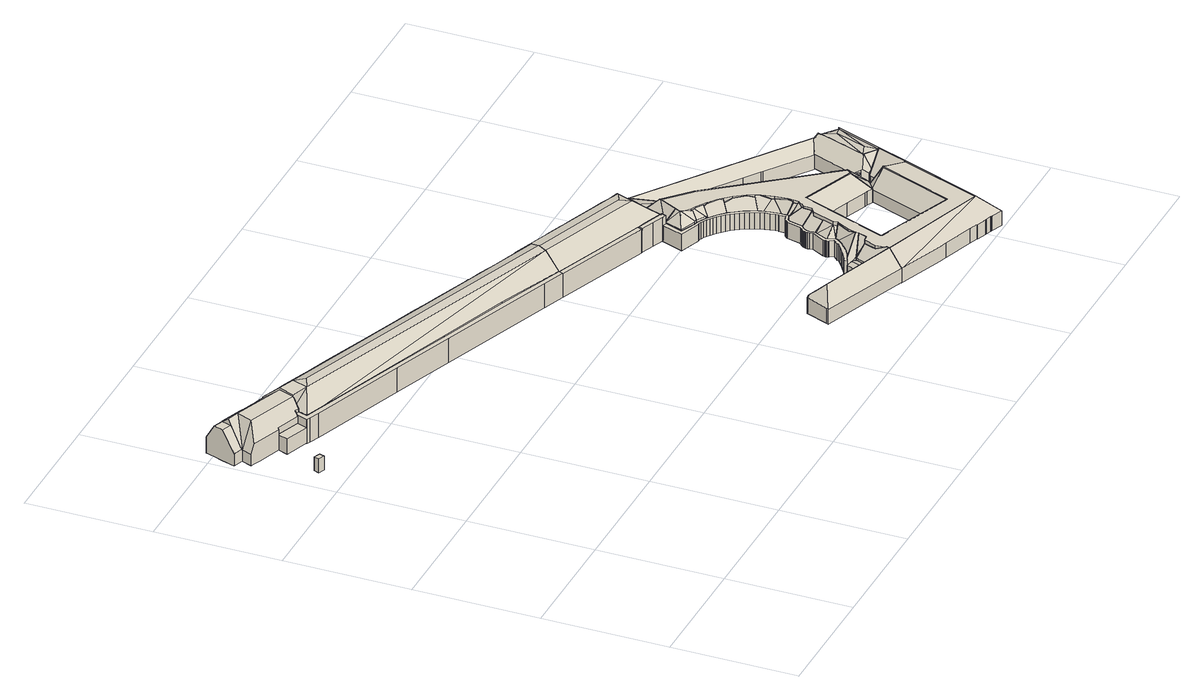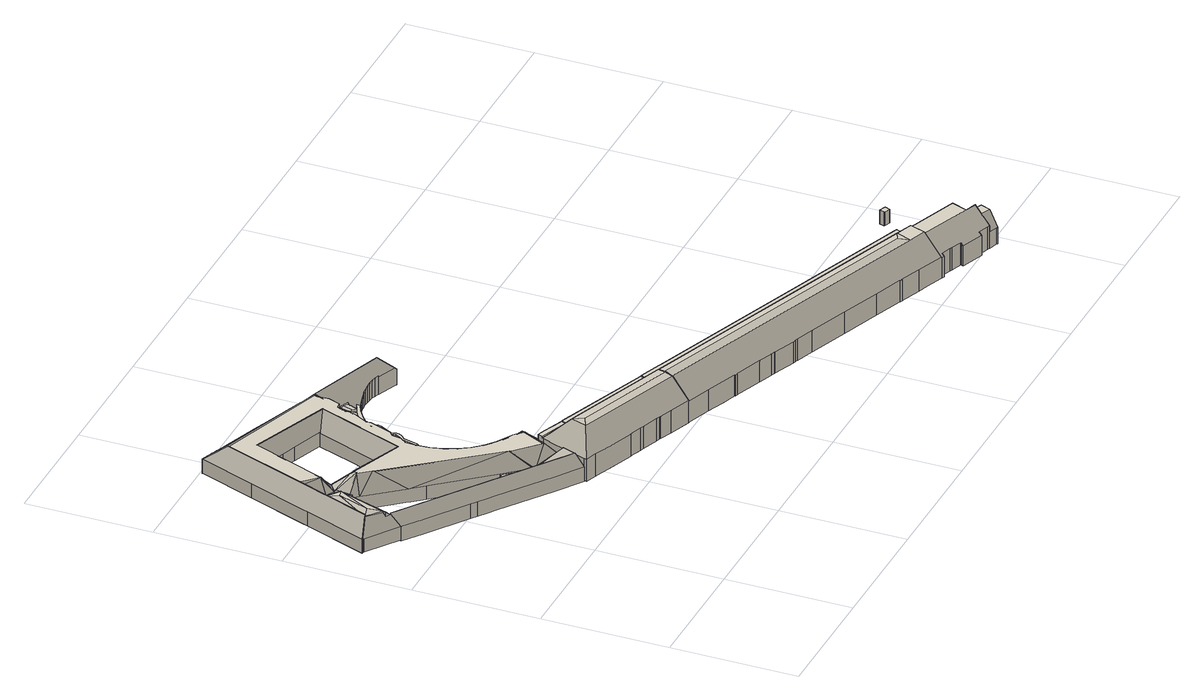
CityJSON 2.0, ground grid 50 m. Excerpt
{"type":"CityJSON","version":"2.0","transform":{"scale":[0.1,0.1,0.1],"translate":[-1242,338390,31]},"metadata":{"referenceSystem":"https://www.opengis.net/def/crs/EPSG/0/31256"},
"CityObjects":{
"building1":{"type":"Building","attributes":{"name":"164145"},"children":["building1-1","building1-2","building1-3","building1-4","building1-5","building1-6","building1-7","building1-8","building1-9","building1-10","building1-11","building1-12","building1-13","building1-14","building1-15","building1-16","building1-17","building1-18","building1-19","building1-20","building1-21","building1-22","building1-23","building1-24","building1-25","building1-26","building1-27","building1-28","building1-29","building1-30","building1-31","building1-32","building1-33","building1-34","building1-35","building1-36"]},
"building1-1":{"type":"BuildingPart","attributes":{"HoeheDach":"38","NiedrigsteTraufeDesGebaeudes":"38","Blattnummer":"097077","HoeheGrund":"32","roofType":"FLACHDACH","measuredHeight":5.82},"parents":["building1"],"geometry":[{"type":"Solid","lod":"2","boundaries":[[[[0,1,2,3,4]],[[5,6,7,8,9]],[[7,0,4,8]],[[6,1,0,7]],[[5,2,1,6]],[[9,3,2,5]],[[8,4,3,9]]]]}]},
"building1-2":{"type":"BuildingPart","attributes":{"HoeheDach":"38","NiedrigsteTraufeDesGebaeudes":"38","Blattnummer":"097077","HoeheGrund":"32","roofType":"FLACHDACH","measuredHeight":6.43},"parents":["building1"],"geometry":[{"type":"Solid","lod":"2","boundaries":[[[[10,11,12,13,14]],[[15,16,17,18,19]],[[17,10,14,18]],[[16,11,10,17]],[[15,12,11,16]],[[19,13,12,15]],[[18,14,13,19]]]]}]},
"building1-3":{"type":"BuildingPart","attributes":{"HoeheDach":"49","NiedrigsteTraufeDesGebaeudes":"37","Blattnummer":"097077","HoeheGrund":"32","roofType":"PULTDACH","measuredHeight":16.87},"parents":["building1"],"geometry":[{"type":"Solid","lod":"2","boundaries":[[[[20,21,22,23]],[[24,25,26,27,21,20]],[[28,29,30,31]],[[32,33,34,35,27,26]],[[36,37,38,39,23,40]],[[37,36,29,28]],[[41,37,28,42]],[[43,44,45,46,47]],[[48,49,50,47]],[[51,52,53,54,55]],[[48,47,56]],[[57,56,47,53]],[[57,58,48,56]],[[35,34,59,60]],[[61,33,32]],[[62,63,64,65]],[[42,66,44,43]],[[67,68,13,69]],[[68,70,12,13]],[[70,71,11,12]],[[72,73,74,75]],[[73,76,77,74]],[[76,78,79,77]],[[78,80,81,79]],[[80,82,83,81]],[[82,84,85,83]],[[84,86,87,85]],[[86,88,89,87]],[[88,90,91,89]],[[90,92,93,91]],[[92,94,95,93]],[[50,42,43,47]],[[52,51,96,97]],[[51,55,98,96]],[[99,100,101,102]],[[100,103,104,101]],[[103,105,106,104]],[[105,107,108,106]],[[107,109,110,108]],[[109,111,112,110]],[[111,113,114,112]],[[113,115,116,114]],[[115,117,118,116]],[[117,119,120,118]],[[119,121,122,120]],[[121,123,122]],[[123,124,125,122]],[[124,126,127,125]],[[126,128,129,127]],[[128,130,131,129]],[[130,132,133,131]],[[132,134,135,133]],[[134,136,137,135]],[[136,138,139,137]],[[138,140,141,139]],[[140,142,143,141]],[[142,144,145,143]],[[144,146,147,145]],[[148,149,150,151]],[[97,152,153,154,150,149,58,57,53,52]],[[153,152,97,96,98,155,156,157,158,159,160,69,13,12,11,161,162,163,164,165,166,167,168,169,170,60,59,171,65,64,172,75,74,77,79,81,83,85,87,89,91,93,95,173,174,102,101,104,106,108,110,112,114,116,118,120,122,125,127,129,131,133,135,137,139,141,143,145,147,175,151,150,154]],[[21,27,35,60,170,169,168,22]],[[29,36,40,166,165,164,163,30]],[[161,11,71,176,31,30,163,162]],[[39,38,25,24,20,23]],[[177,178,99,102,174,173,95,94,179]],[[155,98,55,54,180,181,157,156]],[[148,151,175,147,146,182]],[[42,50,49,177,179,41]],[[46,45,159,158,157,181]],[[159,45,44,66,67,69,160]],[[72,75,172,64,63,183]],[[61,62,65,171,59,34,33]],[[32,26,25,184]],[[166,40,23,22,168,167]],[[58,149,148,182,146,144,142,140,138,136,134,132,130,128,126,124,123,121,119,117,115,113,111,109,107,105,103,100,99,178,177,49,48]],[[54,53,47,46,181,180]],[[41,179,94,92,90,88,86,84,82,80,78,76,73,72,183,63,62,61,32,184,25,38,37]],[[71,70,68,67,66,42,28,31,176]]]]}]},
"building1-4":{"type":"BuildingPart","attributes":{"HoeheDach":"42","NiedrigsteTraufeDesGebaeudes":"42","Blattnummer":"097077","HoeheGrund":"32","roofType":"FLACHDACH","measuredHeight":10.07},"parents":["building1"],"geometry":[{"type":"Solid","lod":"2","boundaries":[[[[185,186,187,188]],[[189,190,186,185]],[[191,192,190,189]],[[193,194,192,191]],[[195,196,194,193]],[[197,198,196,195]],[[199,200,201,202,203,204,205,206,187,186,190,192,194,196,198]],[[193,191,189,185,188,207,52,208,209,181,210,211,212,197,195]],[[212,199,198,197]],[[211,200,199,212]],[[210,201,200,211]],[[181,202,201,210]],[[209,203,202,181]],[[208,204,203,209]],[[52,205,204,208]],[[207,206,205,52]],[[188,187,206,207]]]]}]},
"building1-5":{"type":"BuildingPart","attributes":{"HoeheDach":"43","NiedrigsteTraufeDesGebaeudes":"32","Blattnummer":"097077","HoeheGrund":"31","roofType":"WALMDACH","measuredHeight":11.89},"parents":["building1"],"geometry":[{"type":"Solid","lod":"2","boundaries":[[[[213,214,215,216]],[[214,217,218,215]],[[217,219,220,218]],[[219,221,222,220]],[[221,223,224,222]],[[223,225,226,224]],[[225,227,228,226]],[[229,230,231,232]],[[230,233,234,231]],[[233,235,236,234]],[[235,237,238,236]],[[237,239,240,238]],[[239,241,242,240]],[[241,243,244,242]],[[245,246,247,248]],[[249,250,251,252,253,254,255,256,216,215,218,220,222,224,226,228,257,232,231,234,236,238,240,242,244,258,259,260,248,247]],[[261,262,246,245,263,264,265,243,241,239,237,235,233,230,229,266,227,225,223,221,219,217,214,213,267,268]],[[250,249,269,270,271,272,252,251]],[[249,247,246,262,269]],[[245,248,260,259,264,263]],[[258,244,243,265,264,259]],[[266,229,232,257,228,227]],[[213,216,256,255,273,267]],[[274,275,254,253,252,272]],[[270,269,262,261,268,274,272,271]],[[267,273,275,274,268]],[[275,273,255,254]]]]}]},
"building1-6":{"type":"BuildingPart","attributes":{"HoeheDach":"42","NiedrigsteTraufeDesGebaeudes":"42","Blattnummer":"097077","HoeheGrund":"32","roofType":"FLACHDACH","measuredHeight":9.92},"parents":["building1"],"geometry":[{"type":"Solid","lod":"2","boundaries":[[[[276,277,278,206,205]],[[279,280,281,282,283]],[[281,276,205,282]],[[280,277,276,281]],[[279,278,277,280]],[[283,206,278,279]],[[282,205,206,283]]]]}]},
"building1-7":{"type":"BuildingPart","attributes":{"HoeheDach":"37","NiedrigsteTraufeDesGebaeudes":"36","Blattnummer":"097077","HoeheGrund":"32","roofType":"SATTELDACH","measuredHeight":5.49},"parents":["building1"],"geometry":[{"type":"Solid","lod":"2","boundaries":[[[[284,285,286,287]],[[288,284,287,289]],[[286,285,290,291]],[[288,289,292,293]],[[292,289,287,286,291,294]],[[288,293,295,290,285,284]],[[294,291,290,295,293,292]]]]}]},
"building1-8":{"type":"BuildingPart","attributes":{"HoeheDach":"43","NiedrigsteTraufeDesGebaeudes":"37","Blattnummer":"097077","HoeheGrund":"31","roofType":"PULTDACH","measuredHeight":11.72},"parents":["building1"],"geometry":[{"type":"Solid","lod":"2","boundaries":[[[[296,297,298,248]],[[297,299,300,298]],[[299,301,302,300]],[[301,303,304,302]],[[303,305,247,304]],[[305,296,248,247]],[[304,247,248,298,300,302]],[[303,301,299,297,296,305]]]]}]},
"building1-9":{"type":"BuildingPart","attributes":{"HoeheDach":"48","NiedrigsteTraufeDesGebaeudes":"41","Blattnummer":"097077","HoeheGrund":"32","roofType":"PULTDACH","measuredHeight":16.64},"parents":["building1"],"geometry":[{"type":"Solid","lod":"2","boundaries":[[[[306,307,308,309]],[[307,310,311,308]],[[312,313,276,277]],[[314,315,316,317,318,319,320,321,205,322]],[[323,324,325,326,327,328,329,330,331,277,276,332,205,321,320,319,318,333,334,335,336,337,338,339,340,341,342,343,309,308,311]],[[344,345,346,347,348,349,314,322,350]],[[351,307,306,352,353,354,355,356,357,358,359,360,361,362,317,316,363]],[[364,365,366,310,307,351,348,347]],[[352,306,309,343,342,341,354,353]],[[327,326,325,364,347,346,367,368,328]],[[324,323,311,310,366,365,364,325]],[[330,369,370,371,312,277,331]],[[367,346,345,344,372,373]],[[276,313,350,322,205,332]],[[348,374,315,314,349]],[[351,363,316,315,374]],[[375,368,367,373,372,370,369]],[[351,374,348]],[[312,371,344,350,313]],[[317,362,333,318]],[[362,361,334,333]],[[361,360,335,334]],[[360,359,336,335]],[[359,358,337,336]],[[358,357,338,337]],[[357,356,339,338]],[[356,355,340,339]],[[355,354,341,340]],[[370,372,344,371]],[[368,375,329,328]],[[375,369,330,329]]]]}]},
"building1-10":{"type":"BuildingPart","attributes":{"HoeheDach":"43","NiedrigsteTraufeDesGebaeudes":"35","Blattnummer":"097077","HoeheGrund":"32","roofType":"PULTDACH","measuredHeight":11.26},"parents":["building1"],"geometry":[{"type":"Solid","lod":"2","boundaries":[[[[376,377,378,379,380]],[[381,382,383,293,290]],[[379,378,381,290]],[[378,377,382,381]],[[377,376,383,382]],[[376,380,293,383]],[[380,379,290,293]]]]}]},
"building1-11":{"type":"BuildingPart","attributes":{"HoeheDach":"43","NiedrigsteTraufeDesGebaeudes":"38","Blattnummer":"097077","HoeheGrund":"32","roofType":"PULTDACH","measuredHeight":11.25},"parents":["building1"],"geometry":[{"type":"Solid","lod":"2","boundaries":[[[[384,385,386,387]],[[388,389,300,298]],[[386,385,388,298]],[[385,384,389,388]],[[384,387,300,389]],[[387,386,298,300]]]]}]},
"building1-12":{"type":"BuildingPart","attributes":{"HoeheDach":"43","NiedrigsteTraufeDesGebaeudes":"37","HoeheGrund":"32","Blattnummer":"097077","roofType":"PULTDACH","measuredHeight":11.55},"parents":["building1"],"geometry":[{"type":"Solid","lod":"2","boundaries":[[[[390,391,392,393]],[[391,394,395,392]],[[396,397,398,399]],[[400,401,402,403,404,405,393,392,395,406,407,408,399,398,409]],[[409,398,397,410,411,400]],[[412,396,399,408,407,413]],[[403,402,414,415,416,404]],[[401,400,411,417,414,402]],[[418,413,407,406,395,394]],[[419,390,393,405,404,416]],[[411,410,397,396,412,413,418,417]],[[414,417,418,394,391,390,419,416,415]]]]}]},
"building1-13":{"type":"BuildingPart","attributes":{"HoeheDach":"38","NiedrigsteTraufeDesGebaeudes":"38","Blattnummer":"097077","HoeheGrund":"32","roofType":"FLACHDACH","measuredHeight":6.79},"parents":["building1"],"geometry":[{"type":"Solid","lod":"2","boundaries":[[[[420,421,422,423]],[[424,422,421,425,426,427,428,429,430,431,432,433,434,435,436,437,438,439,440,441,442,443,444,445,446,447,448,449,450,451,452,453,454,455,456,457,399,407,406,395,392,393,404,244,242,458,459,460,461,462,463,464,465,466,467,468,469,470,471,472,473,474,475,476,477,478,479,480,481,482,483,484,485,486,487,488,489,490,491,492,493,494,495,496,497,498,499,500,501,502,503,504,505,506,507,508,509,510,511,512,513,514,515,516]],[[517,518,519,520,521,522,523,524,525,526,527,528,529,530,531,532,533,534,535,536,537,538,539,540,541,542,543,544,545,546,547,548,549,550,551,552,553,554,555,556,557,558,559,560,561,562,563,564,565,566,567,568,569,570,571,572,573,574,575,576,577,578,579,580,413,581,582,583,584,585,586,587,588,589,590,591,592,593,594,595,596,597,598,599,600,601,602,603,604,605,606,607,608,609,610,611,612,613,614,420,423,615,616,617]],[[615,424,516,616]],[[423,422,424,615]],[[614,425,421,420]],[[613,426,425,614]],[[612,427,426,613]],[[611,428,427,612]],[[610,429,428,611]],[[609,430,429,610]],[[608,431,430,609]],[[607,432,431,608]],[[606,433,432,607]],[[605,434,433,606]],[[604,435,434,605]],[[603,436,435,604]],[[602,437,436,603]],[[601,438,437,602]],[[600,439,438,601]],[[599,440,439,600]],[[598,441,440,599]],[[597,442,441,598]],[[596,443,442,597]],[[595,444,443,596]],[[594,445,444,595]],[[593,446,445,594]],[[592,447,446,593]],[[591,448,447,592]],[[590,449,448,591]],[[589,450,449,590]],[[588,451,450,589]],[[587,452,451,588]],[[586,453,452,587]],[[585,454,453,586]],[[584,455,454,585]],[[583,456,455,584]],[[582,457,456,583]],[[581,399,457,582]],[[413,407,399,581]],[[580,406,407,413]],[[579,395,406,580]],[[578,392,395,579]],[[577,393,392,578]],[[576,404,393,577]],[[575,244,404,576]],[[574,242,244,575]],[[573,458,242,574]],[[572,459,458,573]],[[571,460,459,572]],[[570,461,460,571]],[[569,462,461,570]],[[568,463,462,569]],[[567,464,463,568]],[[566,465,464,567]],[[565,466,465,566]],[[564,467,466,565]],[[563,468,467,564]],[[562,469,468,563]],[[561,470,469,562]],[[560,471,470,561]],[[559,472,471,560]],[[558,473,472,559]],[[557,474,473,558]],[[556,475,474,557]],[[555,476,475,556]],[[554,477,476,555]],[[553,478,477,554]],[[552,479,478,553]],[[551,480,479,552]],[[550,481,480,551]],[[549,482,481,550]],[[548,483,482,549]],[[547,484,483,548]],[[546,485,484,547]],[[545,486,485,546]],[[544,487,486,545]],[[543,488,487,544]],[[542,489,488,543]],[[541,490,489,542]],[[540,491,490,541]],[[539,492,491,540]],[[538,493,492,539]],[[537,494,493,538]],[[536,495,494,537]],[[535,496,495,536]],[[534,497,496,535]],[[533,498,497,534]],[[532,499,498,533]],[[531,500,499,532]],[[530,501,500,531]],[[529,502,501,530]],[[528,503,502,529]],[[527,504,503,528]],[[526,505,504,527]],[[525,506,505,526]],[[524,507,506,525]],[[523,508,507,524]],[[522,509,508,523]],[[521,510,509,522]],[[520,511,510,521]],[[519,512,511,520]],[[518,513,512,519]],[[517,514,513,518]],[[617,515,514,517]],[[616,516,515,617]]]]}]},
"building1-14":{"type":"BuildingPart","attributes":{"HoeheDach":"41","NiedrigsteTraufeDesGebaeudes":"37","Blattnummer":"097077","HoeheGrund":"32","roofType":"PULTDACH","measuredHeight":9.9},"parents":["building1"],"geometry":[{"type":"Solid","lod":"2","boundaries":[[[[618,619,620]],[[620,619,621]],[[620,621,622]],[[623,618,620]],[[619,618,456,457]],[[621,619,457,399]],[[620,622,398,624]],[[622,621,399,398]],[[618,623,625,456]],[[623,620,624,625]],[[398,399,457,456,625,624]]]]}]},
"building1-15":{"type":"BuildingPart","attributes":{"HoeheDach":"43","NiedrigsteTraufeDesGebaeudes":"39","Blattnummer":"097077","HoeheGrund":"31","roofType":"PULTDACH","measuredHeight":11.76},"parents":["building1"],"geometry":[{"type":"Solid","lod":"2","boundaries":[[[[626,627,628,629]],[[630,631,632,633,627,626]],[[634,635,636,631,630,637]],[[638,639,640,636,635]],[[629,628,424,422]],[[633,632,641,642]],[[634,637,421,425]],[[640,639,643,644]],[[639,638,426,643]],[[645,425,421,646,647,422,424,648,642,641,649,650,644,643,426]],[[646,421,637,630,626,629,422,647]],[[636,640,644,650,649,641,632,631]],[[426,638,635,634,425,645]],[[627,633,642,648,424,628]]]]}]},
"building1-16":{"type":"BuildingPart","attributes":{"HoeheDach":"43","NiedrigsteTraufeDesGebaeudes":"37","Blattnummer":"097077","HoeheGrund":"31","roofType":"PULTDACH","measuredHeight":12.02},"parents":["building1"],"geometry":[{"type":"Solid","lod":"2","boundaries":[[[[651,305,652,653]],[[654,655,656,657,658,659,660,661,662,663,664,651,653,665]],[[652,305,666,667]],[[305,651,668,666]],[[651,664,669,668]],[[664,663,670,669]],[[663,662,671,670]],[[662,661,672,671]],[[659,658,673,674]],[[658,657,675,673]],[[657,656,676,675]],[[656,655,677,676]],[[655,654,678,677]],[[679,678,654,665,653,652,667,680]],[[672,661,660,659,674,681]],[[671,672,681,674,673,675,676,677,678,679,680,667,666,668,669,670]]]]}]},
"building1-17":{"type":"BuildingPart","attributes":{"HoeheDach":"42","NiedrigsteTraufeDesGebaeudes":"38","Blattnummer":"097077","HoeheGrund":"31","roofType":"PULTDACH","measuredHeight":10.46},"parents":["building1"],"geometry":[{"type":"Solid","lod":"2","boundaries":[[[[682,683,453,454]],[[684,685,450,451]],[[685,686,449,450]],[[686,687,448,449]],[[687,688,689,448]],[[688,690,691,689]],[[690,692,625,691]],[[692,583,456,625]],[[583,693,455,456]],[[693,682,454,455]],[[683,694,452,453]],[[694,684,451,452]],[[625,456,455,454,453,452,451,450,449,448,689,691]],[[583,692,690,688,687,686,685,684,694,683,682,693]]]]}]},
"building1-18":{"type":"BuildingPart","attributes":{"HoeheDach":"43","NiedrigsteTraufeDesGebaeudes":"37","Blattnummer":"097077","HoeheGrund":"31","roofType":"PULTDACH","measuredHeight":12.07},"parents":["building1"],"geometry":[{"type":"Solid","lod":"2","boundaries":[[[[695,696,697,698]],[[699,700,701]],[[695,698,702,703]],[[699,701,704,705,706,707,708,709,710]],[[711,696,695,703,712,713,714,715,716,717]],[[718,719,720,721,722,723,724,725,726,727,633,728]],[[722,721,720,719,718,728,729,730,731,709,708,707,706,732,715,714,713,712,703,702,733]],[[702,698,697,723,722,733]],[[734,716,715,732,706,705]],[[729,728,633,735,628,730]],[[736,710,709,731,730,628]],[[723,697,696,711,717,724]],[[717,716,734,705,704,724]],[[725,724,704,701,700]],[[726,725,700,699,727]],[[633,727,699,710,736,628,735]]]]}]},
"building1-19":{"type":"BuildingPart","attributes":{"HoeheDach":"42","NiedrigsteTraufeDesGebaeudes":"37","Blattnummer":"097077","HoeheGrund":"31","roofType":"PULTDACH","measuredHeight":11.02},"parents":["building1"],"geometry":[{"type":"Solid","lod":"2","boundaries":[[[[737,738,739]],[[740,741,440,441]],[[737,739,742,743]],[[744,739,738]],[[745,746,447,448]],[[747,748,689,749]],[[748,745,448,689]],[[746,750,751,447]],[[750,752,446,751]],[[752,753,445,446]],[[753,754,444,445]],[[754,755,443,444]],[[755,756,442,443]],[[756,740,441,442]],[[739,744,757,438]],[[758,749,689,448,447,751,446,445,444,443,442,441,440,439,438,757,759]],[[758,759,757,744,738,737,743,747,749]],[[742,739,438,439,440,741]],[[747,743,742,741,740,756,755,754,753,752,750,746,745,748]]]]}]},
"building1-20":{"type":"BuildingPart","attributes":{"HoeheDach":"43","NiedrigsteTraufeDesGebaeudes":"36","Blattnummer":"097077","HoeheGrund":"31","roofType":"PULTDACH","measuredHeight":11.45},"parents":["building1"],"geometry":[{"type":"Solid","lod":"2","boundaries":[[[[760,761,643,426]],[[761,762,763,643]],[[764,765,428,766]],[[765,767,427,428]],[[767,760,426,427]],[[764,766,768,769,770,771]],[[770,769,772,763,762,773]],[[427,426,643,763,772,769,768,766,428]],[[765,764,771,770,773,762,761,760,767]]]]}]},
"building1-21":{"type":"BuildingPart","attributes":{"HoeheDach":"42","NiedrigsteTraufeDesGebaeudes":"38","Blattnummer":"097077","HoeheGrund":"32","roofType":"PULTDACH","measuredHeight":10.39},"parents":["building1"],"geometry":[{"type":"Solid","lod":"2","boundaries":[[[[774,775,437,438]],[[776,774,438,757]],[[777,778,779,780,776,757]],[[779,778,781,437,775,782]],[[757,438,437,781,778,777]],[[780,779,782,775,774,776]]]]}]},
"building1-22":{"type":"BuildingPart","attributes":{"HoeheDach":"43","NiedrigsteTraufeDesGebaeudes":"36","Blattnummer":"097077","HoeheGrund":"32","roofType":"PULTDACH","measuredHeight":11.19},"parents":["building1"],"geometry":[{"type":"Solid","lod":"2","boundaries":[[[[783,784,785,786]],[[784,787,788,785]],[[787,789,790,788]],[[789,791,792,790]],[[791,793,794,792]],[[793,795,796,794]],[[797,798,799,800]],[[796,795,801,797,800,802]],[[783,786,803,799,798,804]],[[792,794,796,802,800,799,803,786,785,788,790]],[[795,793,791,789,787,784,783,804,798,797,801]]]]}]},
"building1-23":{"type":"BuildingPart","attributes":{"HoeheDach":"41","NiedrigsteTraufeDesGebaeudes":"37","Blattnummer":"097077","HoeheGrund":"31","roofType":"PULTDACH","measuredHeight":9.88},"parents":["building1"],"geometry":[{"type":"Solid","lod":"2","boundaries":[[[[805,806,807,808,809]],[[810,811,812,813]],[[814,810,813,815]],[[812,811,807,806]],[[814,815,809,808]],[[809,815,813,812,806,805]],[[814,808,807,811,810]]]]}]},
"building1-24":{"type":"BuildingPart","attributes":{"HoeheDach":"43","NiedrigsteTraufeDesGebaeudes":"36","Blattnummer":"097077","HoeheGrund":"32","roofType":"PULTDACH","measuredHeight":11.34},"parents":["building1"],"geometry":[{"type":"Solid","lod":"2","boundaries":[[[[816,817,818,819,820,821,822,790,823,788,824,825,826,827,828,829,830,831,832]],[[833,834,835,828,827,826,825,824,836,837]],[[830,829,828,835,838,839,840,831]],[[841,816,832,831,840,842]],[[843,844,819,818,817,845]],[[819,844,846,847,821,820]],[[821,847,848,849,790,822]],[[850,851,788,823,790,849]],[[842,840,839,838,843,845,841]],[[846,844,843,838,835,834,833,848,847]],[[833,837,836,851,850,849,848]],[[841,845,817,816]],[[851,836,824,788]]]]}]},
"building1-25":{"type":"BuildingPart","attributes":{"HoeheDach":"43","NiedrigsteTraufeDesGebaeudes":"36","Blattnummer":"097077","HoeheGrund":"31","roofType":"PULTDACH","measuredHeight":11.67},"parents":["building1"],"geometry":[{"type":"Solid","lod":"2","boundaries":[[[[852,853,854,855]],[[853,856,857,854]],[[856,858,859,857]],[[858,860,861,859]],[[862,863,864,865]],[[866,867,868,869,870,871,872,873,874,875,876,877]],[[875,874,873,872,878,879,880,881,882,876]],[[883,884,861,860,885,886,871,870,887,888]],[[889,890,891,892,887,870,869,868,867,866,893,894]],[[859,861,884,883,888,887,892,891,890,889,894,895,896,865,864,897,898,899,882,881,880,879,878,900,855,854,857]],[[901,902,863,862,903,904,893,866,877,905]],[[899,898,901,905,877,876,882]],[[852,855,900,878,872,906]],[[897,864,863,902,901,898]],[[862,865,896,895,904,903]],[[904,895,894,893]],[[886,885,860,858,856,853,852,906,872,871]]]]}]},
"building1-26":{"type":"BuildingPart","attributes":{"HoeheDach":"43","NiedrigsteTraufeDesGebaeudes":"43","Blattnummer":"097077","HoeheGrund":"31","roofType":"FLACHDACH","measuredHeight":11.61},"parents":["building1"],"geometry":[{"type":"Solid","lod":"2","boundaries":[[[[907,908,909,910,911,912,913,668,666,914,915,916,917,918,919,920,921,922,923,924,925,926,927,928,929,930,931,932,933,934,935,936,937,938]],[[939,940,941,942,770,943,944,836,945,946,947,948,949,950,951,952,953,377,376,954,955,956,957,958,959,960,961,962,963,964,965,966,967,968]],[[966,907,938,967]],[[965,908,907,966]],[[964,909,908,965]],[[963,910,909,964]],[[962,911,910,963]],[[961,912,911,962]],[[960,913,912,961]],[[959,668,913,960]],[[958,666,668,959]],[[957,914,666,958]],[[956,915,914,957]],[[955,916,915,956]],[[954,917,916,955]],[[376,918,917,954]],[[377,919,918,376]],[[953,920,919,377]],[[952,921,920,953]],[[951,922,921,952]],[[950,923,922,951]],[[949,924,923,950]],[[948,925,924,949]],[[947,926,925,948]],[[946,927,926,947]],[[945,928,927,946]],[[836,929,928,945]],[[944,930,929,836]],[[943,931,930,944]],[[770,932,931,943]],[[942,933,932,770]],[[941,934,933,942]],[[940,935,934,941]],[[939,936,935,940]],[[968,937,936,939]],[[967,938,937,968]]]]}]},
"building1-27":{"type":"BuildingPart","attributes":{"HoeheDach":"36","NiedrigsteTraufeDesGebaeudes":"36","Blattnummer":"097077","HoeheGrund":"31","roofType":"FLACHDACH","measuredHeight":5.24},"parents":["building1"],"geometry":[{"type":"Solid","lod":"2","boundaries":[[[[969,703,970,971,972,973]],[[974,975,976,977,978,979]],[[977,969,973,978]],[[976,703,969,977]],[[975,970,703,976]],[[974,971,970,975]],[[979,972,971,974]],[[978,973,972,979]]]]}]},
"building1-28":{"type":"BuildingPart","attributes":{"HoeheDach":"43","NiedrigsteTraufeDesGebaeudes":"37","Blattnummer":"097077","HoeheGrund":"31","roofType":"PULTDACH","measuredHeight":12.27},"parents":["building1"],"geometry":[{"type":"Solid","lod":"2","boundaries":[[[[980,981,982,983,984,985,986]],[[987,988,980,986]],[[989,990,988,987]],[[991,990,989,992]],[[993,994,995,852,996]],[[997,993,996,853]],[[998,999,1000,995,1001]],[[1001,995,994]],[[1002,991,992,1000,999]],[[985,984,1003,1004]],[[984,983,1005,1003]],[[997,853,1006,1007]],[[993,997,1007,1008,1009,1010,1011,998,1001,994]],[[988,990,991,1002,1012,1013,1014,1015,1016,1017,981,980]],[[1011,1010,1009,1008,1007,1006,1018,1019,1020,1021,1022,1023,1024,1025,1004,1003,1005,1026,1017,1016,1015,1014,1013,1012,1027]],[[1023,1022,992,989,987,986,1025,1024]],[[995,1000,992,1022,1021,1020,1019,852]],[[1011,1027,1012,1002,999,998]],[[1006,853,996,852,1019,1018]],[[986,985,1004,1025]],[[981,1017,1026,1005,983,982]]]]}]},
"building1-29":{"type":"BuildingPart","attributes":{"HoeheDach":"43","NiedrigsteTraufeDesGebaeudes":"36","Blattnummer":"097077","HoeheGrund":"31","roofType":"PULTDACH","measuredHeight":11.6},"parents":["building1"],"geometry":[{"type":"Solid","lod":"2","boundaries":[[[[1028,1029,1030]],[[1031,1032,1006,1033]],[[1034,1031,1033,1035]],[[1028,1030,1036,1007]],[[1035,1033,1006,1037,1007,1036,1038]],[[1029,1028,1007,1037,1006,1032]],[[1038,1036,1030,1039,1034,1035]],[[1039,1030,1029,1032,1031,1034]]]]}]},
"building1-30":{"type":"BuildingPart","attributes":{"HoeheDach":"41","NiedrigsteTraufeDesGebaeudes":"37","Blattnummer":"097077","HoeheGrund":"31","roofType":"SATTELDACH","measuredHeight":10.16},"parents":["building1"],"geometry":[{"type":"Solid","lod":"2","boundaries":[[[[1040,1041,1042,1043,1044,1045,1046,1047,1048,1049,1050,1051,1052]],[[1053,1054,1055,1056,1057,1058,1040,1052,1059]],[[1051,1050,1060,1061]],[[1045,1044,1062,1063]],[[1042,1041,1064,1065]],[[1058,1057,1066,1067]],[[1057,1056,1068,1066]],[[1056,1055,1069,1068]],[[1055,1054,972,1069]],[[1054,1053,971,972]],[[1053,1059,970,971]],[[1048,1047,1046,1045,1063,1070,1071,1072,1073,1060,1050,1049]],[[970,1059,1052,1051,1061,1074]],[[1075,1064,1041,1040,1058,1067]],[[1042,1065,1076,1062,1044,1043]],[[1075,1067,1066,1068,1069,972,971,970,1074,1061,1060,1073,1072,1071,1070,1063,1062,1076,1065,1064]]]]}]},
"building1-31":{"type":"BuildingPart","attributes":{"HoeheDach":"38","NiedrigsteTraufeDesGebaeudes":"38","Blattnummer":"097077","HoeheGrund":"32","roofType":"FLACHDACH","measuredHeight":6.12},"parents":["building1"],"geometry":[{"type":"Solid","lod":"2","boundaries":[[[[1077,1078,1079]],[[1080,1081,1082]],[[1078,1077,1080,1082]],[[1077,1079,1081,1080]],[[1079,1078,1082,1081]]]]}]},
"building1-32":{"type":"BuildingPart","attributes":{"HoeheDach":"43","NiedrigsteTraufeDesGebaeudes":"36","Blattnummer":"097077","HoeheGrund":"32","roofType":"PULTDACH","measuredHeight":11.46},"parents":["building1"],"geometry":[{"type":"Solid","lod":"2","boundaries":[[[[1083,1084,1085,1086,1087,1088]],[[1089,1028,1090]],[[1091,1089,1090,1092]],[[1090,1028,1093,1094]],[[1095,1096,1097,1098]],[[1096,1085,1084,1097]],[[1088,1099,1094,1093,1100,1098,1097,1084,1083]],[[1091,1095,1098,1100,1089]],[[1088,1087,1092,1090,1094,1099]],[[1100,1093,1028,1089]],[[1087,1086,1085,1096,1095,1091,1092]]]]}]},
"building1-33":{"type":"BuildingPart","attributes":{"HoeheDach":"43","NiedrigsteTraufeDesGebaeudes":"37","Blattnummer":"097077","HoeheGrund":"32","roofType":"PULTDACH","measuredHeight":11.76},"parents":["building1"],"geometry":[{"type":"Solid","lod":"2","boundaries":[[[[1101,1102,1103,1104,1105,1106]],[[1107,1106,1105,1108,1109,1110]],[[664,1111,1112,1113]],[[1110,1109,664,1113]],[[1103,1102,1114,1115]],[[1115,1114,1116,1117]],[[1117,1116,1118,1119]],[[1119,1118,1112,1111]],[[1106,1107,1110,1113,1112,1118,1116,1114,1102,1101]],[[1109,1108,1105,1104,1103,1115,1117,1119,1111,664]]]]}]},
"building1-34":{"type":"BuildingPart","attributes":{"HoeheDach":"43","NiedrigsteTraufeDesGebaeudes":"37","Blattnummer":"097077","HoeheGrund":"32","roofType":"PULTDACH","measuredHeight":10.83},"parents":["building1"],"geometry":[{"type":"Solid","lod":"2","boundaries":[[[[1120,1121,1122,1123]],[[1121,1120,1124]],[[1125,1126,1127,1128]],[[1129,1130,1131,1132]],[[1130,1133,1134,1131]],[[1133,1135,1136,1134]],[[1137,1138,1139,1140,1084,1141,1097,1142,1128,1127,1143,1144,1132,1131,1134,1136]],[[1122,1121,1145,1146,1147,1135,1133,1130,1129,1148,1149,1126,1125]],[[1149,1148,1129,1132,1144,1143,1127,1126]],[[1138,1137,1136,1135,1147,1146,1145,1139]],[[1124,1084,1140,1139,1145,1121]],[[1084,1124,1120,1123,1097,1141]],[[1097,1123,1122,1125,1128,1142]]]]}]},
"building1-35":{"type":"BuildingPart","attributes":{"HoeheDach":"43","NiedrigsteTraufeDesGebaeudes":"43","Blattnummer":"097077","HoeheGrund":"32","roofType":"WALMDACH","measuredHeight":11.59},"parents":["building1"],"geometry":[{"type":"Solid","lod":"2","boundaries":[[[[1150,1151,1152,1153,1154]],[[1155,1156,1152,1151]],[[1157,1156,1155]],[[1158,1155,1151,1159]],[[1159,1151,1150]],[[1158,1160,1157,1155]],[[1154,1153,1139,1084]],[[1157,1160,1161,1136]],[[1162,1163,1084,1139,1138,1164,1136,1161,1165]],[[1163,1162,1165,1161,1160,1158,1159,1150,1154,1084]],[[1152,1156,1157,1136,1164,1138,1139,1153]]]]}]},
"building1-36":{"type":"BuildingPart","attributes":{"HoeheDach":"43","NiedrigsteTraufeDesGebaeudes":"37","Blattnummer":"097077","HoeheGrund":"32","roofType":"PULTDACH","measuredHeight":10.95},"parents":["building1"],"geometry":[{"type":"Solid","lod":"2","boundaries":[[[[1041,1042,1166,1131]],[[1042,1167,1168,1166]],[[1167,1169,1170,1168]],[[1171,1172,1134,1136]],[[1172,1041,1131,1134]],[[1161,1160,1173,1171,1136,1174]],[[1175,1170,1169,1176,1160,1161]],[[1161,1174,1136,1134,1131,1166,1168,1170,1175]],[[1171,1173,1160,1176,1169,1167,1042,1041,1172]]]]}]}
},
"vertices":[
[76,1601,14],[84,1622,14],[105,1614,14],[109,1612,14],[102,1592,14],[105,1614,72],[84,1622,72],[76,1601,72],[102,1592,72],[109,1612,72],
[157,1758,8],[171,1796,8],[173,1800,8],[269,1765,8],[253,1723,8],[173,1800,72],[171,1796,72],[157,1758,72],[253,1723,72],[269,1765,72],
[66,1938,138],[27,1952,138],[10,1902,59],[49,1888,59],[69,1948,138],[79,1975,137],[79,1977,137],[41,1992,137],[91,1869,162],[49,1885,58],[35,1846,56],[50,1840,93],[80,1980,132],[92,2014,76],[57,2026,76],[53,2028,76],[49,1886,58],[113,1931,162],[69,1948,162],[66,1938,145],[50,1887,59],[319,1856,162],[297,1794,162],[297,1794,108],[289,1770,108],[290,1770,109],[278,1734,109],[364,1770,169],[386,1832,169],[319,1856,169],[297,1794,169],[1245,1385,112],[1520,1281,108],[1541,1341,169],[356,1705,108],[958,1487,110],[406,1790,176],[1552,1372,176],[1562,1403,169],[57,2026,8],[53,2028,8],[92,2014,102],[94,2013,102],[103,2010,102],[103,2010,8],[94,2013,8],[289,1770,119],[273,1776,120],[269,1765,100],[273,1776,8],[173,1800,100],[171,1796,93],[144,1995,102],[145,1995,102],[145,1995,8],[144,1995,8],[149,2006,92],[149,2006,8],[239,1973,92],[239,1973,8],[235,1963,101],[235,1963,8],[237,1962,101],[237,1962,8],[279,1946,102],[279,1946,8],[287,1943,102],[287,1943,8],[328,1928,102],[328,1928,8],[332,1938,93],[332,1938,8],[341,1935,93],[341,1935,8],[341,1934,93],[341,1934,8],[1245,1385,8],[1520,1281,8],[958,1487,8],[457,1893,97],[540,1862,97],[540,1862,8],[457,1893,8],[540,1863,96],[540,1863,8],[549,1859,97],[549,1859,8],[549,1858,98],[549,1858,8],[664,1816,98],[664,1816,8],[820,1759,98],[820,1759,8],[980,1701,98],[980,1701,8],[1053,1674,98],[1053,1674,8],[1065,1670,98],[1065,1670,8],[1066,1671,96],[1066,1671,8],[1075,1668,96],[1075,1668,8],[1075,1668,97],[1164,1635,97],[1164,1635,8],[1164,1634,97],[1164,1634,8],[1166,1633,97],[1166,1633,8],[1181,1628,97],[1181,1628,8],[1183,1627,97],[1183,1627,8],[1183,1628,97],[1183,1628,8],[1239,1607,97],[1239,1607,8],[1353,1566,96],[1353,1566,8],[1353,1567,96],[1353,1567,8],[1361,1564,96],[1361,1564,8],[1361,1563,97],[1361,1563,8],[1363,1561,97],[1363,1561,8],[1492,1514,97],[1590,1479,97],[1590,1479,8],[1492,1514,8],[1541,1341,8],[1552,1372,8],[1562,1403,8],[356,1705,8],[343,1710,8],[277,1733,8],[278,1734,8],[290,1770,8],[289,1770,8],[78,1830,8],[50,1840,8],[35,1846,8],[49,1885,8],[49,1886,8],[50,1887,8],[49,1888,8],[10,1902,8],[27,1952,8],[41,1992,8],[92,2014,8],[137,1997,8],[346,1933,8],[413,1908,8],[1420,1541,8],[78,1830,93],[346,1933,97],[413,1908,97],[346,1933,93],[343,1710,108],[277,1733,108],[1420,1541,97],[137,1997,102],[79,1977,135],
[950,1467,108],[950,1467,7],[1420,1296,7],[1420,1296,108],[697,1559,108],[697,1559,7],[307,1700,108],[307,1700,7],[267,1715,108],[267,1715,7],[252,1720,108],[252,1720,7],[253,1723,108],[253,1723,7],[269,1765,7],[273,1776,7],[290,1770,7],[277,1733,7],[958,1487,7],[1245,1385,7],[1520,1281,7],[1513,1262,7],[1513,1262,108],[1245,1385,108],[958,1487,108],[290,1770,108],[273,1776,108],[269,1765,108],
[1842,386,79],[1842,383,82],[1842,383,5],[1842,386,5],[1857,378,82],[1857,378,5],[1873,374,80],[1873,374,5],[1889,371,78],[1889,371,5],[1905,369,74],[1905,369,5],[1921,368,69],[1921,368,5],[1937,368,64],[1937,368,5],[1953,370,57],[1968,372,50],[1968,372,5],[1953,370,5],[1984,376,42],[1984,376,5],[1999,380,33],[1999,380,5],[2014,385,24],[2014,385,5],[2028,390,14],[2028,390,5],[2035,393,9],[2035,393,5],[2035,382,20],[2035,382,5],[2064,324,64],[2102,246,123],[2102,246,5],[2064,324,5],[2079,189,5],[2019,211,5],[1719,320,5],[1717,320,5],[1718,322,5],[1720,328,5],[1756,418,5],[1763,415,5],[1939,369,5],[2018,341,5],[2017,340,5],[2059,325,5],[2039,268,124],[2102,246,124],[2059,325,64],[2017,340,64],[2018,341,63],[1939,369,63],[1763,415,78],[1791,356,124],[2079,189,63],[2019,211,64],[1719,320,66],[1717,320,66],[1756,418,71],[1718,322,68],[1720,328,68],
[1906,1138,7],[1899,1120,7],[1898,1120,7],[1898,1120,106],[1899,1120,106],[1906,1138,106],[1520,1281,106],[1513,1262,106],
[2058,373,61],[2035,382,55],[2017,340,55],[2040,332,61],[2081,365,55],[2064,324,54],[2035,382,6],[2017,340,6],[2064,324,6],[2081,365,6],[2040,332,6],[2058,373,6],
[2064,324,63],[2081,365,64],[2081,365,5],[2122,351,105],[2122,351,5],[2104,302,105],[2104,302,5],[2107,258,122],[2107,258,5],[2102,246,122],
[2051,1312,100],[2096,1297,99],[2096,1297,7],[2051,1312,7],[2092,1287,99],[2092,1287,7],[1899,1120,99],[1906,1138,99],[1541,1341,170],[1552,1373,173],[1563,1405,170],[1590,1479,100],[1590,1479,7],[1563,1405,7],[1552,1373,7],[1541,1341,7],[1520,1281,101],[2069,1222,7],[2046,1157,7],[2026,1100,7],[2024,1096,7],[2024,1095,7],[2017,1076,7],[2002,1081,7],[1952,1100,7],[1904,1118,7],[1882,1147,7],[1676,1448,7],[1726,1429,7],[1732,1427,7],[1747,1422,7],[1812,1399,7],[1827,1393,7],[1877,1375,7],[1879,1374,7],[1879,1376,7],[1982,1338,7],[2018,1325,7],[1910,1136,99],[1946,1124,99],[2024,1095,99],[2024,1096,99],[1968,1186,170],[1932,1199,170],[1882,1147,99],[1991,1250,170],[2018,1325,100],[1982,1338,99],[1879,1376,99],[1879,1374,100],[1877,1375,100],[1827,1393,100],[1812,1399,100],[1747,1422,101],[1732,1427,100],[1726,1429,100],[1676,1448,100],[1955,1263,170],[2026,1100,99],[2046,1157,99],[2069,1222,99],[2024,1095,106],[2017,1076,106],[1952,1100,106],[1904,1118,106],[1904,1118,99],[1910,1136,106],[1946,1124,106],[1949,1229,173],[2002,1081,106],
[2159,389,119],[2156,400,119],[2064,395,63],[2035,382,43],[2081,365,68],[2064,395,6],[2156,400,6],[2159,389,6],
[2145,354,118],[2159,389,118],[2081,365,69],[2122,351,103],[2159,389,5],[2145,354,5],
[2082,404,67],[2102,416,71],[2102,416,5],[2082,404,5],[2135,445,74],[2135,445,5],[2159,478,72],[2197,486,112],[2197,486,5],[2159,478,5],[2167,433,5],[2156,401,5],[2156,400,5],[2074,396,5],[2064,395,5],[2081,403,5],[2152,466,5],[2156,470,5],[2157,474,5],[2191,475,5],[2191,475,112],[2167,433,112],[2157,474,73],[2156,470,73],[2156,400,121],[2074,396,66],[2064,395,60],[2156,401,120],[2152,466,72],[2081,403,66],
[2066,977,73],[2066,977,5],[2051,980,5],[2051,980,73],[1991,1005,5],[2103,958,5],[2108,955,5],[2142,929,5],[2170,900,5],[2175,894,5],[2202,854,5],[2222,810,5],[2224,803,5],[2227,795,5],[2234,763,5],[2238,729,5],[2237,706,5],[2237,703,5],[2237,692,5],[2226,688,5],[2217,685,5],[2215,685,5],[2213,684,5],[2210,683,5],[2208,681,5],[2206,679,5],[2204,677,5],[2203,674,5],[2190,620,5],[2184,616,5],[2178,610,5],[2173,603,5],[2169,595,5],[2167,587,5],[2166,578,5],[2167,569,5],[2169,561,5],[2144,508,5],[2043,397,5],[2057,404,5],[2070,411,5],[2083,420,5],[2099,431,5],[2114,443,5],[2128,456,5],[2126,459,5],[2145,478,5],[2136,493,5],[2134,497,5],[2132,502,5],[2132,506,5],[2132,510,5],[2134,515,5],[2159,566,5],[2158,579,5],[2157,585,5],[2157,592,5],[2158,596,5],[2159,599,5],[2160,601,5],[2162,605,5],[2167,611,5],[2170,615,5],[2180,624,5],[2193,679,5],[2196,684,5],[2198,687,5],[2201,690,5],[2205,693,5],[2207,694,5],[2209,695,5],[2225,700,5],[2224,727,5],[2227,728,5],[2226,739,5],[2222,758,5],[2218,777,5],[2213,794,5],[2206,811,5],[2199,828,5],[2191,844,5],[2182,860,5],[2172,875,5],[2162,888,5],[2151,901,5],[2139,913,5],[2127,925,5],[2116,934,5],[2105,942,5],[2094,950,5],[2082,957,5],[2071,962,5],[2060,966,5],[2055,965,5],[1970,995,5],[2002,1081,5],[2017,1076,5],[1970,995,73],[2055,965,73],[2060,966,73],[2071,962,73],[2082,957,73],[2094,950,73],[2105,942,73],[2116,934,73],[2127,925,73],[2139,913,73],[2151,901,73],[2162,888,73],[2172,875,73],[2182,860,73],[2191,844,73],[2199,828,73],[2206,811,73],[2213,794,73],[2218,777,73],[2222,758,73],[2226,739,73],[2227,728,73],[2224,727,73],[2225,700,73],[2209,695,73],[2207,694,73],[2205,693,73],[2201,690,73],[2198,687,73],[2196,684,73],[2193,679,73],[2180,624,73],[2170,615,73],[2167,611,73],[2162,605,73],[2160,601,73],[2159,599,73],[2158,596,73],[2157,592,73],[2157,585,73],[2158,579,73],[2159,566,73],[2134,515,73],[2132,510,73],[2132,506,73],[2132,502,73],[2134,497,73],[2136,493,73],[2145,478,73],[2126,459,73],[2128,456,73],[2114,443,73],[2099,431,73],[2083,420,73],[2070,411,73],[2057,404,73],[2043,397,73],[2035,393,73],[2035,382,73],[2064,395,73],[2082,404,73],[2102,416,73],[2135,445,73],[2152,466,73],[2159,478,73],[2144,508,73],[2169,561,73],[2167,569,73],[2166,578,73],[2167,587,73],[2169,595,73],[2173,603,73],[2178,610,73],[2184,616,73],[2190,620,73],[2203,674,73],[2204,677,73],[2206,679,73],[2208,681,73],[2210,683,73],[2213,684,73],[2215,685,73],[2217,685,73],[2226,688,73],[2237,692,73],[2237,703,73],[2237,706,73],[2238,729,73],[2234,763,73],[2227,795,73],[2224,803,73],[2222,810,73],[2202,854,73],[2175,894,73],[2170,900,73],[2142,929,73],[2108,955,73],[2103,958,73],[1991,1005,73],[2017,1076,73],[2002,1081,73],
[2169,561,65],[2144,508,65],[2194,502,104],[2159,478,65],[2197,486,103],[2212,549,104],[2194,502,5],[2212,549,5],
[2058,979,82],[2041,1030,122],[1991,1005,77],[2051,980,80],[2063,978,84],[2078,999,113],[2074,1001,112],[2041,1031,122],[2103,958,82],[2103,957,82],[2087,995,113],[2066,977,84],[2108,955,82],[2122,976,115],[2095,992,115],[2074,1001,5],[2041,1031,5],[2122,976,5],[2095,992,5],[2103,957,5],[2063,978,5],[2058,979,5],[2041,1030,5],[2078,999,5],[2087,995,5],
[2543,97,124],[2079,189,64],[2086,186,64],[2298,109,64],[2420,67,65],[2454,55,65],[2456,54,65],[2495,39,65],[2499,38,65],[2502,37,65],[2521,30,65],[2524,28,65],[2528,27,65],[2574,10,64],[2265,121,64],[2102,246,3],[2079,189,3],[2543,97,3],[2574,10,3],[2528,27,3],[2524,28,3],[2521,30,3],[2495,39,3],[2499,38,3],[2456,54,3],[2454,55,3],[2420,67,3],[2298,109,3],[2265,121,3],[2086,186,3],[2502,37,3],
[2166,578,67],[2167,587,66],[2173,603,66],[2178,610,67],[2184,616,69],[2190,620,72],[2244,605,109],[2244,605,5],[2227,591,102],[2227,591,5],[2212,549,102],[2167,569,70],[2169,595,65],
[2163,1121,61],[2155,1126,63],[2089,1128,122],[2185,1037,122],[2017,1078,77],[2051,1053,120],[2017,1078,58],[2185,1037,2],[2163,1121,2],[2018,1079,58],[2026,1100,58],[2026,1100,2],[2018,1079,2],[2017,1078,2],[2017,1076,2],[2017,1076,77],[2103,1161,69],[2155,1126,2],[2103,1161,2],[2068,1185,2],[2058,1191,2],[2058,1191,58],[2068,1185,73],[2042,1031,2],[2045,1037,2],[2052,1052,2],[2087,1128,2],[2088,1129,2],[2088,1129,122],[2087,1128,123],[2052,1052,122],[2045,1037,122],[2042,1031,122],[2041,1031,2],[2022,1020,2],[1991,1005,2],[1992,1005,2],[2049,1165,2],[2089,1128,2],[2049,1165,58],[2022,1020,104],[1992,1005,77],
[2255,648,105],[2255,648,101],[2237,692,58],[2215,685,67],[2217,685,68],[2226,688,76],[2253,646,111],[2270,669,115],[2190,620,57],[2203,674,57],[2250,641,109],[2244,605,112],[2250,641,5],[2203,675,57],[2203,675,5],[2204,677,58],[2206,679,59],[2208,681,60],[2210,683,62],[2213,684,64],[2270,669,5],[2253,646,5],[2255,648,5],
[2108,955,54],[2122,976,108],[2138,967,115],[2138,967,5],[2185,925,116],[2170,900,54],[2185,925,5],[2142,929,60],[2178,933,5],[2177,935,5],[2177,935,119],[2178,933,119],[2169,941,5],[2169,941,119],
[2237,692,66],[2237,703,66],[2270,669,109],[2271,684,5],[2271,689,5],[2271,689,109],[2271,684,109],[2256,695,5],[2256,695,89],
[2210,898,113],[2237,855,118],[2237,855,6],[2210,898,6],[2248,828,112],[2248,828,6],[2224,803,54],[2224,803,6],[2222,810,56],[2222,810,6],[2202,854,63],[2202,854,6],[2175,894,56],[2175,894,6],[2170,900,53],[2185,925,99],[2185,925,6],[2170,900,6],[2171,899,54],[2171,899,6],[2190,920,6],[2190,920,102],
[2064,1188,3],[2058,1191,3],[2078,1246,3],[2170,1127,3],[2163,1121,3],[2170,1127,61],[2078,1246,102],[2058,1191,102],[2064,1188,100],[2170,1127,60],[2163,1121,60],
[2271,689,6],[2237,703,6],[2237,706,6],[2238,729,6],[2235,759,6],[2234,763,6],[2227,795,6],[2247,827,6],[2256,809,6],[2260,794,6],[2266,769,6],[2267,765,6],[2268,761,6],[2268,760,6],[2271,725,6],[2272,711,6],[2271,692,6],[2266,769,108],[2267,765,108],[2268,761,109],[2256,809,119],[2260,794,115],[2268,760,109],[2271,725,115],[2272,711,117],[2271,689,114],[2271,692,115],[2237,706,47],[2238,729,54],[2237,703,47],[2235,759,57],[2234,763,57],[2227,795,53],[2224,803,55],[2247,827,115],[2248,828,118],
[2520,573,117],[2542,497,57],[2542,497,0],[2520,573,0],[2517,507,57],[2517,507,0],[2506,511,57],[2506,511,0],[2420,543,57],[2420,543,0],[2420,257,54],[2448,247,53],[2448,247,0],[2420,257,0],[2238,325,55],[2239,326,55],[2292,468,55],[2332,574,56],[2332,575,56],[2333,574,55],[2305,655,117],[2281,594,117],[2254,522,117],[2187,345,117],[2173,308,117],[2173,308,116],[2305,655,0],[2281,594,0],[2254,522,0],[2187,345,0],[2173,308,0],[2356,566,0],[2369,562,0],[2369,562,56],[2356,566,55],[2332,575,0],[2333,574,0],[2238,325,0],[2239,326,0],[2292,468,0],[2332,574,0],[2238,323,59],[2238,323,0],[2362,278,0],[2391,268,0],[2449,246,0],[2491,187,0],[2225,288,0],[2356,635,0],[2491,187,116],[2449,246,55],[2391,268,55],[2362,278,56],[2225,288,116],[2356,635,117],
[2531,591,3],[2520,573,3],[2305,655,3],[2173,308,3],[2491,187,3],[2603,482,3],[2664,421,3],[2107,258,3],[2104,302,3],[2122,351,3],[2145,354,3],[2159,389,3],[2156,400,3],[2167,433,3],[2197,486,3],[2194,502,3],[2227,591,3],[2244,605,3],[2250,641,3],[2270,669,3],[2272,711,3],[2268,761,3],[2256,809,3],[2237,855,3],[2210,898,3],[2177,935,3],[2138,967,3],[2095,992,3],[2074,1001,3],[2041,1031,3],[2088,1129,3],[2185,1037,3],[2041,1031,119],[2074,1001,119],[2095,992,119],[2138,967,119],[2210,898,119],[2237,855,119],[2268,761,119],[2272,711,119],[2270,669,119],[2250,641,119],[2244,605,119],[2227,591,119],[2194,502,119],[2197,486,119],[2167,433,119],[2145,354,119],[2122,351,119],[2104,302,119],[2107,258,119],[2102,246,119],[2543,97,119],[2664,421,119],[2603,482,119],[2491,187,119],[2173,308,119],[2305,655,119],[2520,573,119],[2531,591,119],[2185,1037,119],[2088,1129,119],
[2181,1100,2],[2170,1127,2],[2207,1100,2],[2271,1054,2],[2244,1024,2],[2207,1100,54],[2170,1127,54],[2163,1121,54],[2181,1100,54],[2244,1024,54],[2271,1054,54],
[2457,768,58],[2420,812,58],[2407,828,58],[2244,1024,58],[2181,1100,58],[2163,1121,58],[2185,1037,123],[2492,640,121],[2461,763,57],[2495,637,122],[2577,623,57],[2578,622,57],[2531,591,121],[2576,527,60],[2577,529,61],[2530,589,123],[2522,566,111],[2574,521,57],[2591,567,63],[2594,589,67],[2531,590,123],[2578,533,63],[2596,600,57],[2181,1100,1],[2163,1121,1],[2244,1024,1],[2542,497,1],[2574,521,1],[2576,527,1],[2577,529,1],[2578,533,1],[2591,567,1],[2596,600,1],[2578,622,1],[2577,623,1],[2461,763,1],[2457,768,1],[2420,812,1],[2522,566,1],[2520,573,1],[2530,589,1],[2531,590,1],[2531,591,1],[2495,637,1],[2492,640,1],[2185,1037,1],[2407,828,1],[2594,589,1],
[2574,521,53],[2543,498,53],[2603,482,117],[2448,247,54],[2542,497,53],[2448,247,1],[2491,187,117],[2491,187,1],[2603,482,1],[2543,498,1],[2595,461,1],[2595,461,117],
[2706,795,104],[2708,796,102],[2715,841,63],[2640,895,63],[2479,1010,63],[2457,1026,63],[2420,1053,63],[2396,1070,63],[2354,1100,63],[2194,1215,63],[2092,1287,63],[2078,1246,103],[2079,1244,104],[2207,1100,63],[2271,1054,63],[2420,947,63],[2483,903,63],[2489,898,63],[2662,774,63],[2170,1127,63],[2092,1287,2],[2078,1246,2],[2479,1010,2],[2457,1026,2],[2708,796,2],[2715,841,2],[2489,898,2],[2662,774,2],[2483,903,2],[2420,947,2],[2420,1053,2],[2396,1070,2],[2354,1100,2],[2194,1215,2],[2079,1244,2],[2706,795,2],[2640,895,2],
[2596,600,69],[2591,567,69],[2606,569,69],[2596,600,8],[2606,569,8],[2591,567,8],
[2686,480,7],[2710,543,7],[2710,543,122],[2686,480,122],[2664,421,122],[2664,421,7],[2612,507,53],[2603,482,121],[2612,507,52],[2653,431,110],[2574,521,7],[2603,482,7],[2625,540,52],[2627,545,52],[2627,545,7],[2625,540,7],[2653,431,7],[2612,507,7],
[2844,729,6],[2850,747,6],[2850,747,64],[2844,729,64],[2756,496,64],[2756,496,6],[2747,471,6],[2747,471,64],[2660,238,64],[2660,238,6],[2543,97,123],[2543,97,6],[2574,10,6],[2779,727,6],[2779,727,123],[2710,543,6],[2710,543,123],[2664,421,6],[2664,421,124],
[2646,544,67],[2658,580,115],[2611,564,83],[2627,545,63],[2710,543,115],[2606,569,79],[2596,600,63],[2596,600,7],[2606,569,7],[2662,774,68],[2708,796,98],[2708,796,7],[2662,774,7],[2726,785,115],[2726,785,7],[2723,772,115],[2723,772,7],[2706,722,7],[2658,581,7],[2657,581,7],[2658,580,7],[2646,544,7],[2611,564,7],[2604,620,7],[2655,758,7],[2657,581,115],[2658,581,115],[2706,722,115],[2655,758,68],[2604,620,64],
[2710,544,116],[2696,594,123],[2658,581,116],[2657,581,116],[2710,543,116],[2740,717,123],[2658,583,116],[2723,772,116],[2779,726,116],[2778,723,116],[2779,727,116],[2779,727,7],[2778,723,7],[2710,544,7],[2658,583,7],[2779,726,7],
[2715,841,7],[2842,750,63],[2842,750,7],[2850,747,61],[2850,747,7],[2723,772,112],[2726,785,100],[2771,733,116],[2771,733,7],[2780,727,7],[2780,727,116]
]}
